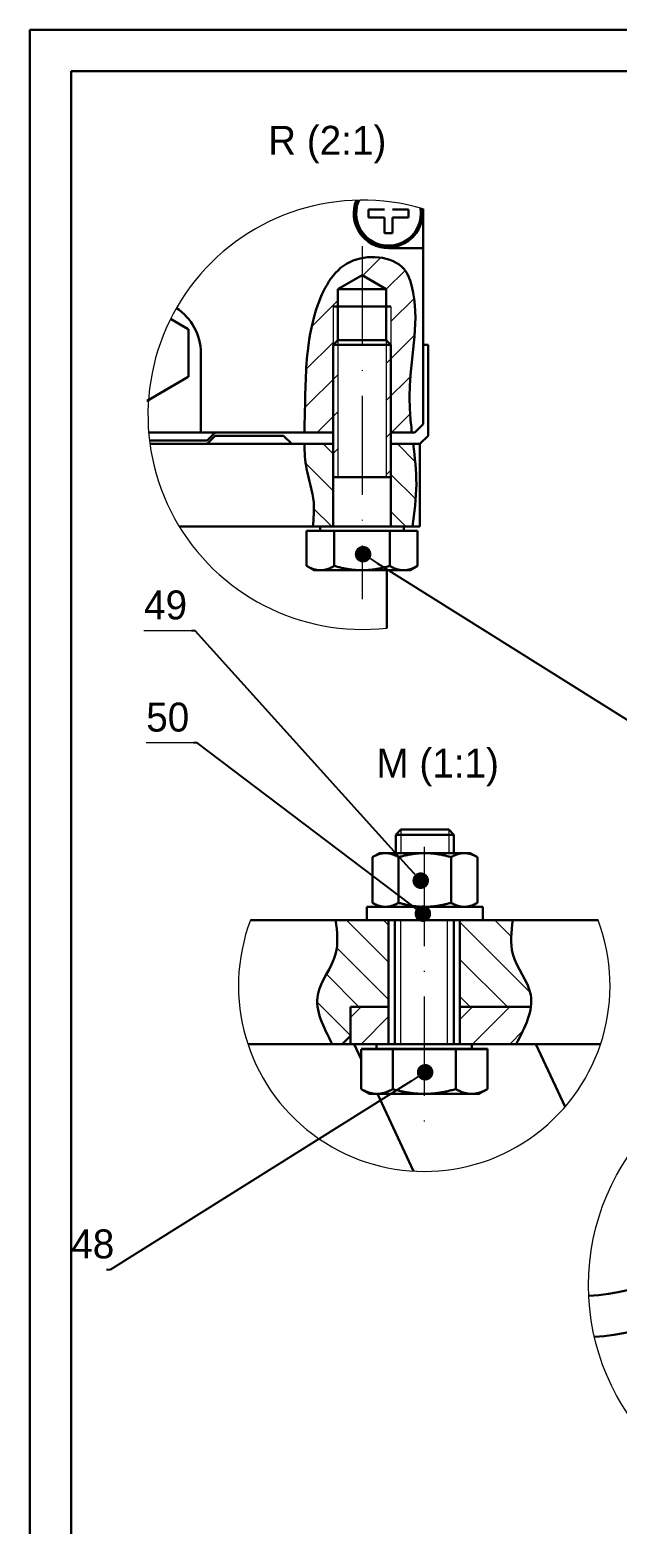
# Model space of a CAD drawing. Header units: millimetres. Extents: x 587 to 10361, y -8386 to 1488.
# Drawn here: x 4788 to 4859, y 423 to 603.8 of the extents above; entities that cross this region are included whole.
import ezdxf
from ezdxf import colors
from ezdxf.entities.mleader import LeaderData, LeaderLine
from ezdxf.math import Vec2, Vec3

# ---------------------------------------------------------------- set-up
doc = ezdxf.new("R2010")
doc.units = ezdxf.units.MM
doc.linetypes.add('ACAD_ISO10W100', pattern=[18, 12, -3, 0, -3])
for name, color, linetype, lineweight in [('Cienka', 30, 'Continuous', 0), ('Gruba', 7, 'Continuous', 30), ('Kreskowanie', 10, 'Continuous', 0), ('Przekrój', 50, 'Continuous', 15), ('Symetria', 210, 'ACAD_ISO10W100', 0), ('Widoczne (ISO)', 7, 'Continuous', 30), ('Wymiar', 3, 'Continuous', 20)]:
    doc.layers.add(name, color=color, linetype=linetype, lineweight=lineweight)

# ---------------------------------------------------------------- blocks, each defined once
blk = doc.blocks.new('*U172')
at = {"layer": 'Symetria', "color": 0, "transparency": 16777216}
blk.add_line((-3.890543056927637e-12, 22.40357851904827), (3.526106286377113e-12, -20.30498002398247), dxfattribs=at)
blk = doc.blocks.new('_Dot')
at = {"color": 0, "linetype": 'ByBlock', "lineweight": -2}
blk.add_line((-0.5, 0), (-1, 0), dxfattribs=at)
at = {"color": 0, "linetype": 'ByBlock', "const_width": 0.5}
blk.add_lwpolyline([(-0.25, 0, 1), (0.25, 0, 1)], format="xyb", close=True, dxfattribs=at)
blk = doc.blocks.new('*U174')
at = {"layer": 'Symetria', "color": 0, "transparency": 16777216}
blk.add_line((0, 18.84540299291088), (0, -14.53048922209088), dxfattribs=at)

msp = doc.modelspace()

# ---------------------------------------------------------------- hatches: boundary and pattern name
at = {"layer": 'Kreskowanie'}
h = msp.add_hatch(dxfattribs=at)
h.set_pattern_fill('ANSI31', color=256)
h.set_pattern_definition([(45, (655.599752643263, -289.3662207936527), (-2.245064030267288, 2.245064030267288), [])])
edge = h.paths.add_edge_path()
edge.add_spline(control_points=[(4834.22314532385, 555.1164225005841), (4834.134557061808, 555.8886149168875), (4833.923941957343, 557.9518770719046), (4833.925669888952, 564.0577439917006), (4835.419732675619, 570.0182334199981), (4832.90387361615, 576.29399235249), (4826.032926772729, 577.1726847053255), (4822.62462059466, 570.8934545352427), (4821.330610199003, 564.1974105184618), (4821.333440866686, 558.9821684242411), (4821.230465748981, 555.6809070354698), (4821.220470833084, 555.1164225005828)], knot_values=[5.752654773604618, 5.752654773604618, 5.752654773604618, 5.752654773604618, 6.915303050925957, 8.858897846431262, 14.9418319642665, 15.52417282858784, 18.8037198311524, 22.22560670228173, 25.08960419330908, 29.16343636928926, 30.0054306427325, 30.0054306427325, 30.0054306427325, 30.0054306427325], degree=3, periodic=0)
edge.add_line((4821.220470833084, 555.1164225005828), (4824.694156391362, 555.1164225005828))
edge.add_line((4824.694156391358, 555.1164225005828), (4824.694156391358, 565.7164224997575))
edge.add_line((4824.694156391358, 565.7164224997573), (4824.694156391358, 570.3372789580649))
edge.add_line((4824.694156391358, 570.3372789580649), (4825.25984181631, 570.3372789580649))
edge.add_line((4825.259841816312, 570.3372789580649), (4825.259841816312, 572.4512763761034))
edge.add_line((4825.259841816312, 572.4512763761036), (4828.194156391362, 574.1454036858963))
edge.add_line((4828.194156391362, 574.1454036858963), (4831.128470966413, 572.451276376103))
edge.add_line((4831.128470966411, 572.4512763761031), (4831.128470966411, 570.3372789580651))
edge.add_line((4831.128470966411, 570.3372789580649), (4831.69415639136, 570.3372789580678))
edge.add_line((4831.694156391362, 570.337278958068), (4831.694156391362, 565.7164224997586))
edge.add_line((4831.694156391358, 565.7164224997582), (4831.694156391358, 555.1164225005825))
edge.add_line((4831.694156391362, 555.1164225005828), (4834.22314532385, 555.1164225005828))
h.paths.add_polyline_path([(4824.694156391362, 549.7164224997587), (4825.259841816312, 549.7164224997587), (4825.259841816312, 565.7164224997582), (4824.694156391358, 565.7164224997582)])
h.paths.add_polyline_path([(4831.128470966411, 549.7164224997587), (4831.694156391362, 549.7164224997587), (4831.694156391358, 565.7164224997582), (4831.128470966411, 565.7164224997582)])
h = msp.add_hatch(dxfattribs=at)
h.set_pattern_fill('ANSI31', color=256, angle=90)
h.set_pattern_definition([(135, (655.599752643263, -289.3662207936527), (-2.245064030267288, -2.245064030267288), [])])
edge = h.paths.add_edge_path()
edge.add_spline(control_points=[(4821.217454302991, 553.7164224997582), (4821.235431349961, 552.7076812810487), (4821.404714049459, 550.3231032110211), (4822.558962835331, 547.0698586620015), (4822.338075982106, 544.6955063602531), (4822.246991456516, 543.7164224997587)], knot_values=[0, 0, 0, 0, 1.511013449259616, 3.593760772839051, 5.055260388046363, 5.055260388046363, 5.055260388046363, 5.055260388046363], degree=3, periodic=0)
edge.add_line((4822.246991456516, 543.7164224997582), (4824.69415639136, 543.7164224997582))
edge.add_line((4824.694156391362, 543.7164224997582), (4824.694156391362, 544.7672278339414))
edge.add_line((4824.694156391362, 544.7672278339419), (4824.694156391362, 553.7164224997588))
edge.add_line((4824.694156391358, 553.7164224997587), (4821.217454302991, 553.7164224997587))
edge = h.paths.add_edge_path()
edge.add_spline(control_points=[(4834.3036870113, 543.7164224997587), (4834.528589839993, 545.4208157475764), (4834.968425416308, 548.7540454396021), (4834.586593273912, 552.0873099881087), (4834.39007914265, 553.7164224997587)], knot_values=[30.70810326942247, 30.70810326942247, 30.70810326942247, 30.70810326942247, 33.27501696919327, 35.72813780188586, 35.72813780188586, 35.72813780188586, 35.72813780188586], degree=3, periodic=0)
edge.add_line((4834.39007914265, 553.7164224997587), (4831.69415639136, 553.7164224997586))
edge.add_line((4831.694156391362, 553.7164224997587), (4831.694156391362, 544.7672278339434))
edge.add_line((4831.694156391362, 544.7672278339433), (4831.694156391362, 543.7164224997586))
edge.add_line((4831.694156391362, 543.7164224997587), (4833.26244928812, 543.7164224997587))
edge.add_line((4833.262449288116, 543.7164224997587), (4834.3036870113, 543.7164224997587))
h = msp.add_hatch(dxfattribs=at)
h.set_pattern_fill('ANSI31', color=256, angle=90)
h.set_pattern_definition([(135, (2766.988091295514, 530.37024193373), (-2.245064030267288, -2.245064030267288), [])])
edge = h.paths.add_edge_path()
edge.add_spline(control_points=[(4825.001792256482, 496.1125864874735), (4825.180397830085, 494.7095834540752), (4825.591547731411, 491.4798714853904), (4821.569863958692, 486.9235686476259), (4823.539878218895, 483.143037904508), (4824.597935544176, 481.1125864874733)], knot_values=[0, 0, 0, 0, 4.118681483652153, 9.48120179806837, 15.7028266175847, 15.7028266175847, 15.7028266175847, 15.7028266175847], degree=3, periodic=0)
edge.add_line((4824.597935544176, 481.112586487473), (4825.793005446434, 481.1125864874732))
edge.add_line((4825.793005446434, 481.1125864874732), (4826.793005446434, 482.1125864874733))
edge.add_line((4826.793005446434, 482.1125864874733), (4826.793005446434, 485.6125864874733))
edge.add_line((4826.793005446434, 485.6125864874733), (4831.406455502685, 485.6125864874733))
edge.add_line((4831.406455502685, 485.6125864874733), (4831.406455502685, 496.112586487475))
edge.add_line((4831.406455502685, 496.112586487475), (4825.001792256483, 496.1125864874737))
edge = h.paths.add_edge_path()
edge.add_spline(control_points=[(4848.619751150715, 485.6125864874656), (4848.6863717512, 486.1091563406839), (4848.679948285951, 488.2721474239534), (4845.848606238553, 491.4798714853904), (4846.259756139878, 494.7095834540752), (4846.438361713481, 496.1125864874735)], knot_values=[4.647737312214201, 4.647737312214201, 4.647737312214201, 4.647737312214201, 6.221624819516333, 11.58414513393255, 15.7028266175847, 15.7028266175847, 15.7028266175847, 15.7028266175847], degree=3, periodic=0)
edge.add_line((4846.43836171348, 496.1125864874779), (4840.033698467278, 496.1125864874767))
edge.add_line((4840.033698467278, 496.1125864874767), (4840.033698467278, 485.6125864874733))
edge.add_line((4840.033698467278, 485.6125864874733), (4848.619751150714, 485.6125864874733))
h = msp.add_hatch(dxfattribs=at)
h.set_pattern_fill('ANSI31', color=256)
h.set_pattern_definition([(45, (2766.988091295514, 530.37024193373), (-2.245064030267288, 2.245064030267288), [])])
h.paths.add_polyline_path([(4826.793005446434, 485.6125864874733), (4826.793005446434, 481.1125864874733), (4831.406455502685, 481.1125864874733), (4831.406455502685, 485.6125864874733)])
edge = h.paths.add_edge_path()
edge.add_line((4840.033698467278, 485.6125864874733), (4840.033698467278, 481.1125864874733))
edge.add_line((4840.033698467278, 481.1125864874733), (4846.842218425787, 481.1125864874733))
edge.add_spline(control_points=[(4846.842218425787, 481.1125864874733), (4847.632618466263, 482.6293936054448), (4848.423018506739, 484.1462007234162), (4848.619751150714, 485.6125864874656)], knot_values=[0, 0, 0, 0, 4.647737312214423, 4.647737312214423, 4.647737312214423, 4.647737312214423], degree=3, periodic=0)
edge.add_line((4848.619751150716, 485.6125864874733), (4840.033698467278, 485.6125864874733))

# ---------------------------------------------------------------- linework, layer by layer
at = {"layer": 'Cienka'}
for p, q in [((4824.694156391358, 570.3372789580649), (4824.694156391358, 565.7164224997573)), ((4831.694156391362, 570.3372789580649), (4831.694156391358, 565.7164224997582)), ((4825.259841816312, 566.2821079247074), (4825.259841816312, 549.7164224997587)), ((4831.128470966411, 566.2821079247074), (4831.128470966411, 549.7164224997587)), ((4832.906455502685, 507.0562919281532), (4832.906455502685, 504.2125864889962)), ((4838.679555502684, 507.0562919255448), (4838.679555502684, 504.2125864889962)), ((4832.906455502685, 481.1125864874747), (4832.906455502685, 496.1125864874751)), ((4838.533698467278, 481.1125864874756), (4838.533698467278, 496.1125864875083)), ((4838.533698467278, 481.1125864874756), (4838.533698467278, 496.1125864875083))]:
    msp.add_line(p, q, dxfattribs=at)
at = {"layer": 'Gruba'}
for p, q in [((4788.019962135542, 306.8187968544808), (4788.019962135542, 603.8187968544808)), ((4788.019962135542, 603.8187968544808), (4998.019962135542, 603.8187968544808)), ((4835.595863494605, 582.1692268082834), (4835.595863494605, 577.4164225005488)), ((4835.595863494605, 577.4164225005825), (4831.395863494604, 577.4164225005825)), ((4835.595863494605, 577.4164225005825), (4835.595863494605, 556.1164225005828)), ((4825.259841816312, 572.4512763761036), (4828.194156391362, 574.1454036858963)), ((4831.128470966411, 572.4512763761036), (4828.194156391362, 574.1454036858963)), ((4825.259841816312, 572.4512763761036), (4825.259841816312, 566.2821079247092)), ((4825.259841816312, 572.4512763761036), (4831.128470966411, 572.4512763761036)), ((4831.128470966411, 566.2821079247051), (4831.128470966411, 572.4512763761031)), ((4824.694156391358, 570.3372789580649), (4825.259841816308, 570.3372789580649)), ((4825.259841816312, 570.3372789580649), (4831.128470966411, 570.3372789580649)), ((4831.128470966411, 570.3372789580649), (4831.694156391358, 570.337278958068)), ((4807.181103698565, 567.6116954189283), (4805.035880126817, 568.8502408254853)), ((4807.195863494607, 561.8467142991453), (4807.195863494607, 567.5861307022783)), ((4824.694156391358, 565.7164224997582), (4825.259841816308, 566.2821079247074)), ((4825.259841816308, 566.2821079247074), (4831.128470966411, 566.2821079247074)), ((4831.694156391358, 565.7164224997582), (4831.128470966411, 566.2821079247074)), ((4808.695863494607, 564.7164225005822), (4808.695863494607, 555.1164225005828)), ((4824.694156391358, 565.7164224997573), (4824.694156391362, 544.7672278339419)), ((4824.694156391358, 565.7164224997582), (4831.694156391358, 565.7164224997582)), ((4831.694156391362, 544.7672278339433), (4831.694156391358, 565.7164224997582)), ((4836.195863494603, 565.7164225002953), (4835.595863494605, 565.7164225002953)), ((4836.195863494607, 554.7164225002953), (4836.195863494603, 565.7164225002953)), ((4802.210623290434, 558.9514413810061), (4807.181103698565, 561.8211495824958)), ((4808.695863494607, 555.1164225005487), (4802.387716855971, 555.1164225005491)), ((4824.694156391362, 555.1164225005828), (4808.695863494607, 555.1164225005828)), ((4810.425863494603, 555.1164225005145), (4809.445863494607, 554.136422500515)), ((4834.595863494605, 555.1164225005828), (4831.694156391362, 555.1164225005828)), ((4835.595863494605, 556.1164225005828), (4834.595863494605, 555.1164225005828)), ((4809.445863494607, 554.136422500515), (4802.487111006963, 554.136422500515)), ((4802.541247962225, 553.7164224997578), (4824.694156391362, 553.7164224997587)), ((4810.445863494607, 554.7164225002948), (4809.445863494607, 553.7164225002948)), ((4810.445863494607, 554.7164225002948), (4818.695863494607, 554.7164225002948)), ((4818.695863494607, 554.7164225002948), (4819.695863494607, 553.7164225002948)), ((4831.694156391362, 553.7164224997587), (4835.195863494603, 553.7164224997587)), ((4836.195863494607, 554.7164225002953), (4835.195863494607, 553.7164225002953)), ((4835.195863494603, 553.7164224997587), (4835.195863494603, 543.7164224997587)), ((4824.694156391362, 549.7164224997587), (4831.694156391362, 549.7164224997587)), ((4824.694156391362, 544.7672278339419), (4824.694156391362, 543.7164224997587)), ((4831.694156391362, 544.7672278339433), (4831.694156391362, 543.7164224997587)), ((4806.102551755074, 543.7164224997582), (4835.195863494603, 543.7164224997587)), ((4824.694156391362, 543.7164224997587), (4823.643351057174, 543.7164224997587)), ((4823.643351057174, 543.7164224997587), (4824.694156391362, 543.7164224997587)), ((4828.194156391362, 543.7164224997582), (4831.694156391362, 543.7164224997582)), ((4831.195863493555, 531.4365241256287), (4831.195863493555, 538.4368451428677)), ((4832.906455502685, 507.0562919281532), (4832.293005502408, 506.4427419284301)), ((4832.293005502408, 506.4427419284301), (4839.293005502408, 506.4427419252678)), ((4832.2930055014, 504.2125864882368), (4832.293005502408, 506.4427419284301)), ((4838.679555502684, 507.0562919255448), (4832.906455502685, 507.0562919281532)), ((4838.679555502684, 507.0562919255448), (4839.293005502408, 506.4427419252673)), ((4839.2930055014, 504.2125864897588), (4839.293005502408, 506.4427419252678)), ((4842.793005485913, 497.7125864905182), (4828.793005485913, 497.7125864874741)), ((4828.793005486261, 496.1125864874742), (4828.793005485913, 497.7125864874741)), ((4842.793005486261, 496.1125864905183), (4842.793005485913, 497.7125864905182)), ((4856.740900057299, 496.1125864874799), (4814.699293607058, 496.1125864874717)), ((4831.406455502685, 496.112586487471), (4831.406455502685, 481.1125864875306)), ((4832.156455502685, 496.112586487471), (4832.156455502685, 482.7262041623229)), ((4839.283698467278, 496.1125864875124), (4839.283698467278, 482.7262041623229)), ((4839.283698467278, 496.1125864875124), (4839.283698467278, 481.1125864874758)), ((4840.033698467278, 481.1125864874761), (4840.033698467278, 496.112586487517)), ((4826.793005446434, 481.1125864874733), (4826.793005446434, 485.6125864874733)), ((4826.793005446434, 485.6125864874733), (4831.406455502685, 485.6125864874733)), ((4840.033698467278, 485.6125864874733), (4848.619751150807, 485.6125864874733)), ((4832.156455502685, 482.7262041623229), (4832.156455502685, 481.1125864875306)), ((4857.056295076805, 481.1125864874792), (4814.383898587555, 481.112586487471)), ((4826.793005446434, 482.1125864874733), (4825.793005446434, 481.1125864874733)), ((4826.793005446434, 481.1125864874733), (4848.793005446434, 481.1125864874733)), ((4827.233062567357, 481.1125864874751), (4828.088823969523, 479.2774002382261)), ((4829.958855502684, 481.112586487474), (4829.958855502684, 480.5116594022471)), ((4829.958855502684, 481.0844408096365), (4829.958855502684, 480.4835137244096)), ((4829.958855502684, 481.0844408096365), (4829.958855502684, 480.4835137244096)), ((4841.481338161459, 481.112586487474), (4841.481338161459, 480.5116594022471)), ((4841.481338161459, 481.0844408096365), (4841.481338161459, 480.4835137244096)), ((4852.769820563537, 473.5279844885039), (4849.233062567357, 481.1125864874792)), ((4830.047639960794, 475.0767057889406), (4834.404412390793, 465.7335771617301))]:
    msp.add_line(p, q, dxfattribs=at)
msp.add_lwpolyline([(4993.019962135542, 311.8187968544808), (4793.019962135542, 311.8187968544808), (4793.019962135542, 598.8187968544808), (4993.019962135542, 598.8187968544808)], close=True, dxfattribs=at)
for centre, radius, start, end in [((4831.395863494604, 581.6164225005828), 4.199999999999985, 157.6893808897137, 270), ((4831.395863494604, 581.6164225005487), 4.099999999999984, 157.0692702654835, 8.33666456058475), ((4831.395863494604, 581.6164225005859), 3.907524940242945, 155.7978497356038, 9.608085090468636), ((4802.195863494607, 564.7164225005822), 6.499999999999975, 0, 56.95581530887448), ((4802.195863494607, 564.7164225007118), 5.764999999999971, 29.85330864466896, 30.14669135622124), ((4802.195863494607, 564.7164225007118), 5.764999999999972, 329.8533086437788, 330.1466913553311), ((4802.195863494607, 564.7164225007118), 5.764999999999977, 269.8533086463511, 270.146691353649), ((4853.66242850663, 479.5629480447209), 28.99999999999996, 273.8903150251957, 311.3216422271998), ((4853.662428506825, 479.5629480448707), 33.99999999999996, 274.4623927807115, 306.3573755192758)]:
    msp.add_arc(centre, radius, start, end, dxfattribs=at)
for points, weights in [([(4828.995863494602, 581.1364225005887), (4828.995863494602, 581.6164225005928), (4828.995863494602, 582.0964225005955)], [4.203092582752702, 4.286330219379748, 4.203092582752701]), ([(4828.99586349461, 582.0964225005923), (4830.498975290539, 582.0964225005987), (4830.915863494609, 582.0964225005996)], [1.498712528871873, 3.018370840533543, 3.786192365626031]), ([(4830.915863494608, 581.1364225006001), (4830.498975290532, 581.1364225005987), (4828.99586349461, 581.1364225005918)], [3.786192365626086, 3.018370840533633, 1.498712528872013]), ([(4830.915863494597, 579.2164225005972), (4830.915863494608, 580.7195342965271), (4830.915863494608, 581.1364225006014)], [1.498712528871871, 3.018370840533536, 3.786192365626035]), ([(4831.8758634946, 582.0964225006), (4832.292751698676, 582.0964225005987), (4833.795863494598, 582.0964225005924)], [3.786192365625936, 3.018370840533386, 1.498712528871619]), ([(4833.795863494598, 581.1364225005918), (4832.292751698676, 581.1364225005985), (4831.875863494607, 581.1364225006)], [1.498712528871868, 3.018370840533501, 3.786192365625989]), ([(4831.875863494607, 581.1364225006014), (4831.875863494607, 580.7195342965265), (4831.875863494607, 579.2164225005977)], [3.786192365626046, 3.018370840533571, 1.498712528871965]), ([(4833.795863494605, 581.1364225005891), (4833.795863494605, 581.6164225005928), (4833.795863494605, 582.0964225005955)], [4.203092582752705, 4.286330219379746, 4.203092582752703]), ([(4831.875863494607, 579.2164225005919), (4831.395863494611, 579.2164225005923), (4830.915863494608, 579.2164225005922)], [1.301183440744208, 1.326951951023682, 1.301183440744208])]:
    msp.add_rational_spline(points, weights, degree=2, dxfattribs=at)
for points, knots in [([(4821.22047083308, 555.1164225005828), (4821.230465748981, 555.6809070354698), (4821.333440866686, 558.9821684242411), (4821.330610199003, 564.1974105184618), (4822.62462059466, 570.8934545352427), (4826.032926772729, 577.1726847053255), (4832.90387361615, 576.29399235249), (4835.419732675619, 570.0182334199981), (4833.925669888952, 564.0577439917006), (4833.923941957343, 557.9518770719042), (4834.134557061808, 555.8886149168866), (4834.22314532385, 555.1164225005828)], [5.752654773604617, 5.752654773604617, 5.752654773604617, 5.752654773604617, 6.594649047047857, 10.66848122302804, 13.53247871405539, 16.95436558518471, 20.23391258774927, 20.81625345207062, 26.89918756990586, 28.84278236541116, 30.00543064273331, 30.00543064273331, 30.00543064273331, 30.00543064273331]), ([(4822.246991456516, 543.7164224997587), (4822.338075982109, 544.6955063602531), (4822.558962835331, 547.0698586620015), (4821.404714049459, 550.3231032110211), (4821.235431349961, 552.7076812810487), (4821.217454302991, 553.7164224997587)], [0, 0, 0, 0, 1.461499615207312, 3.544246938786746, 5.05526038804638, 5.05526038804638, 5.05526038804638, 5.05526038804638]), ([(4834.39007914265, 553.7164224997587), (4834.586593273912, 552.0873099881087), (4834.968425416308, 548.7540454396021), (4834.528589839997, 545.4208157475764), (4834.3036870113, 543.7164224997587)], [30.70810326942254, 30.70810326942254, 30.70810326942254, 30.70810326942254, 33.16122410211507, 35.72813780188587, 35.72813780188587, 35.72813780188587, 35.72813780188587])]:
    msp.add_open_spline(points, degree=3, knots=knots, dxfattribs=at)
for points in [[(4824.597935544176, 481.1125864874733), (4822.847828959902, 487.0829920296877), (4825.001792256482, 491.9939050038214), (4825.001792256482, 496.1125864874735)], [(4846.842218425787, 481.1125864874733), (4848.59232501006, 487.0829920296877), (4846.438361713481, 491.9939050038214), (4846.438361713481, 496.1125864874735)]]:
    msp.add_spline(points, degree=3, dxfattribs=at)
at = {"layer": 'Przekrój'}
msp.add_circle((4883.558276078111, 451.9152648290775), 27.9578637652003, dxfattribs=at)
for centre, radius, start, end in [((4828.275347841763, 557.2469730151684), 25.97515512084422, 73.63068802697296, 276.4556997426772), ((4835.720096832179, 488.1672802439851), 22.47225087818489, 159.2947371628013, 20.70526283721626)]:
    msp.add_arc(centre, radius, start, end, dxfattribs=at)
at = {"layer": 'Widoczne (ISO)'}
for p, q in [((4821.4883266099, 543.1883697335775), (4824.841241500629, 543.1883697335779)), ((4821.4883266099, 543.1883697335775), (4821.4883266099, 538.9555428816034)), ((4833.262449288116, 543.7164224997587), (4823.125863494603, 543.7164224997587)), ((4823.125863494603, 543.1883697335775), (4823.125863494603, 543.7164224997587)), ((4824.841241500629, 543.1883697335779), (4824.841241500629, 538.9555428816034)), ((4824.841241500629, 543.1883697335779), (4831.547071282091, 543.1883697335779)), ((4831.547071282091, 543.1883697335779), (4831.547071282091, 538.9555428816034)), ((4831.547071282091, 543.1883697335779), (4834.899986172823, 543.1883697335779)), ((4833.262449288116, 543.1883697335779), (4833.262449288116, 543.7164224997587)), ((4834.899986172823, 543.1883697335779), (4834.899986172823, 538.9555428816034)), ((4822.38673744716, 538.4368451428677), (4821.4883266099, 538.9555428816034)), ((4834.001575335563, 538.4368451428677), (4834.899986172823, 538.9555428816034)), ((4822.38673744716, 538.4368451428677), (4823.164784055262, 538.4368451428677)), ((4823.164784055262, 538.4368451428677), (4828.194156391362, 538.4368451428677)), ((4828.194156391362, 538.4368451428677), (4833.223528727457, 538.4368451428677)), ((4833.223528727457, 538.4368451428677), (4834.001575335563, 538.4368451428677)), ((4830.293005486086, 504.2125864889962), (4829.442152525, 503.7213463028728)), ((4829.442152525, 503.7213463028728), (4829.442152525, 498.20382667512)), ((4830.293005486086, 504.2125864889962), (4831.029865765271, 504.2125864889962)), ((4831.029865765271, 504.2125864889962), (4835.793005486086, 504.2125864889962)), ((4832.617579005542, 503.7213463028728), (4832.617579005542, 498.20382667512)), ((4835.793005486086, 504.2125864889962), (4840.556145206901, 504.2125864889962)), ((4838.968431966628, 503.7213463028728), (4838.968431966628, 498.20382667512)), ((4840.556145206901, 504.2125864889962), (4841.293005486086, 504.2125864889962)), ((4841.293005486086, 504.2125864889962), (4842.143858447173, 503.7213463028723)), ((4842.143858447173, 503.7213463028723), (4842.143858447173, 498.20382667512)), ((4830.293005486086, 497.7125864889962), (4829.442152525, 498.20382667512)), ((4831.029865765271, 497.7125864889962), (4830.293005486086, 497.7125864889962)), ((4835.793005486086, 497.7125864889962), (4831.029865765271, 497.7125864889962)), ((4840.556145206901, 497.7125864889962), (4835.793005486086, 497.7125864889962)), ((4841.293005486086, 497.7125864889962), (4840.556145206901, 497.7125864889962)), ((4841.293005486086, 497.7125864889962), (4842.143858447173, 498.20382667512)), ((4829.952350363288, 480.5116594022471), (4829.952350363288, 481.112586487474)), ((4829.952350363288, 481.0844408096365), (4841.487843301071, 481.0844408096365)), ((4829.952350363288, 480.4835137244096), (4829.952350363288, 481.0844408096365)), ((4841.487843301071, 480.5116594022471), (4841.487843301071, 481.112586487474)), ((4841.487843301071, 480.4835137244096), (4841.487843301071, 481.0844408096365)), ((4841.487843301071, 480.4835137244096), (4841.487843301071, 481.0844408096365)), ((4831.904460400852, 480.5116594022471), (4828.088823969523, 480.5116594022471)), ((4831.904460400852, 480.4835137244096), (4828.088823969523, 480.4835137244096)), ((4828.088823969523, 480.4835137244096), (4828.088823969523, 475.666532420009)), ((4831.904460400852, 480.4835137244096), (4828.088823969523, 480.4835137244096)), ((4831.904460400852, 480.5116594022471), (4831.904460400852, 479.6255285533517)), ((4839.535733263509, 480.5116594022471), (4831.904460400852, 480.5116594022471)), ((4831.904460400852, 480.4835137244096), (4831.904460400852, 475.666532420009)), ((4839.535733263509, 480.4835137244096), (4831.904460400852, 480.4835137244096)), ((4831.904460400852, 480.4835137244096), (4831.904460400852, 475.666532420009)), ((4839.535733263509, 480.4835137244096), (4831.904460400852, 480.4835137244096)), ((4839.535733263509, 480.5116594022471), (4839.535733263509, 479.6255285533517)), ((4843.351369694836, 480.5116594022471), (4839.535733263509, 480.5116594022471)), ((4839.535733263509, 480.4835137244096), (4839.535733263509, 475.666532420009)), ((4843.351369694836, 480.4835137244096), (4839.535733263509, 480.4835137244096)), ((4839.535733263509, 480.4835137244096), (4839.535733263509, 475.666532420009)), ((4843.351369694836, 480.4835137244096), (4839.535733263509, 480.4835137244096)), ((4843.351369694836, 480.5116594022471), (4843.351369694836, 479.6255285533517)), ((4843.351369694836, 480.4835137244096), (4843.351369694836, 475.666532420009)), ((4843.351369694836, 480.4835137244096), (4843.351369694836, 475.666532420009)), ((4829.111220669907, 475.0762514098229), (4828.088823969523, 475.666532420009)), ((4829.111220669907, 475.0762514098229), (4828.088823969523, 475.666532420009)), ((4842.328972994452, 475.0762514098229), (4843.351369694836, 475.666532420009)), ((4842.328972994452, 475.0762514098229), (4843.351369694836, 475.666532420009)), ((4829.996642185188, 475.0762514098229), (4829.111220669907, 475.0762514098229)), ((4829.996642185188, 475.0762514098229), (4829.111220669907, 475.0762514098229)), ((4835.720096832179, 475.0762514098229), (4829.996642185188, 475.0762514098229)), ((4835.720096832179, 475.0762514098229), (4829.996642185188, 475.0762514098229)), ((4841.443551479173, 475.0762514098229), (4835.720096832179, 475.0762514098229)), ((4841.443551479173, 475.0762514098229), (4835.720096832179, 475.0762514098229)), ((4842.328972994452, 475.0762514098229), (4841.443551479173, 475.0762514098229)), ((4842.328972994452, 475.0762514098229), (4841.443551479173, 475.0762514098229))]:
    msp.add_line(p, q, dxfattribs=at)
for points, weights in [([(4821.4883266099, 538.9555428816034), (4822.38673744716, 538.4368451428672), (4823.164784055262, 538.4368451428672)], [1, 1.037954849302059, 1]), ([(4823.164784055262, 538.4368451428672), (4823.942830663372, 538.4368451428672), (4824.841241500632, 538.9555428816034)], [1, 1.037954849302061, 1]), ([(4824.841241500632, 538.9555428816034), (4826.638063175154, 538.4368451428672), (4828.194156391365, 538.4368451428672)], [1, 1.037954849302038, 1]), ([(4828.194156391365, 538.4368451428672), (4829.750249607569, 538.4368451428672), (4831.547071282091, 538.9555428816034)], [1, 1.037954849302017, 1]), ([(4831.547071282091, 538.9555428816034), (4832.445482119351, 538.4368451428672), (4833.223528727461, 538.4368451428672)], [1, 1.037954849302042, 1]), ([(4833.223528727461, 538.4368451428672), (4834.001575335563, 538.4368451428672), (4834.899986172823, 538.9555428816034)], [1, 1.037954849302063, 1]), ([(4829.442152525, 503.7213463028728), (4830.293005486086, 504.2125864889966), (4831.029865765271, 504.2125864889966)], [1, 1.037954849302042, 1]), ([(4831.029865765271, 504.2125864889966), (4831.766726044458, 504.2125864889971), (4832.617579005542, 503.7213463028728)], [1, 1.037954849302047, 1]), ([(4832.617579005542, 503.7213463028728), (4834.319284927715, 504.2125864889966), (4835.793005486086, 504.2125864889966)], [1, 1.037954849302044, 1]), ([(4835.793005486086, 504.2125864889966), (4837.266726044458, 504.2125864889966), (4838.96843196663, 503.7213463028728)], [1, 1.037954849302048, 1]), ([(4838.96843196663, 503.7213463028728), (4839.819284927715, 504.2125864889967), (4840.556145206901, 504.2125864889966)], [1, 1.037954849302052, 1]), ([(4840.556145206901, 504.2125864889966), (4841.293005486086, 504.2125864889967), (4842.143858447173, 503.7213463028728)], [1, 1.037954849302037, 1]), ([(4831.029865765271, 497.7125864889966), (4830.293005486086, 497.7125864889966), (4829.442152525, 498.2038266751205)], [1, 1.037954849302021, 1]), ([(4832.617579005542, 498.2038266751205), (4831.766726044458, 497.7125864889971), (4831.029865765271, 497.7125864889966)], [1, 1.037954849302038, 1]), ([(4835.793005486086, 497.7125864889966), (4834.319284927715, 497.7125864889967), (4832.617579005542, 498.2038266751205)], [1, 1.037954849302046, 1]), ([(4838.96843196663, 498.2038266751205), (4837.266726044458, 497.7125864889966), (4835.793005486086, 497.7125864889966)], [1, 1.037954849302024, 1]), ([(4840.556145206901, 497.7125864889966), (4839.819284927715, 497.712586488997), (4838.96843196663, 498.2038266751205)], [1, 1.037954849302009, 1]), ([(4842.143858447173, 498.2038266751205), (4841.293005486086, 497.7125864889967), (4840.556145206901, 497.7125864889966)], [1, 1.037954849302023, 1]), ([(4829.996642185186, 475.0762514098227), (4829.111220669907, 475.0762514098227), (4828.088823969523, 475.6665324200079)], [1, 1.037954849302063, 1]), ([(4829.996642185186, 475.0762514098227), (4829.111220669907, 475.0762514098227), (4828.088823969523, 475.6665324200079)], [1, 1.037954849302063, 1]), ([(4831.904460400852, 475.6665324200079), (4830.882063700465, 475.0762514098232), (4829.996642185186, 475.0762514098227)], [1, 1.037954849302042, 1]), ([(4831.904460400852, 475.6665324200079), (4830.882063700465, 475.0762514098232), (4829.996642185186, 475.0762514098227)], [1, 1.037954849302042, 1]), ([(4835.720096832179, 475.0762514098227), (4833.949253801622, 475.0762514098226), (4831.904460400852, 475.6665324200079)], [1, 1.037954849302017, 1]), ([(4835.720096832179, 475.0762514098227), (4833.949253801622, 475.0762514098226), (4831.904460400852, 475.6665324200079)], [1, 1.037954849302017, 1]), ([(4839.535733263509, 475.6665324200079), (4837.490939862737, 475.0762514098227), (4835.720096832179, 475.0762514098227)], [1, 1.037954849302038, 1]), ([(4839.535733263509, 475.6665324200079), (4837.490939862737, 475.0762514098227), (4835.720096832179, 475.0762514098227)], [1, 1.037954849302038, 1]), ([(4841.443551479173, 475.0762514098227), (4840.558129963894, 475.0762514098226), (4839.535733263509, 475.6665324200079)], [1, 1.037954849302061, 1]), ([(4841.443551479173, 475.0762514098227), (4840.558129963894, 475.0762514098226), (4839.535733263509, 475.6665324200079)], [1, 1.037954849302061, 1]), ([(4843.351369694836, 475.6665324200079), (4842.328972994452, 475.0762514098228), (4841.443551479173, 475.0762514098227)], [1, 1.037954849302059, 1]), ([(4843.351369694836, 475.6665324200079), (4842.328972994452, 475.0762514098228), (4841.443551479173, 475.0762514098227)], [1, 1.037954849302059, 1])]:
    msp.add_rational_spline(points, weights, degree=2, dxfattribs=at)
at = {"layer": 'Wymiar'}
for p, q in [((4807.643379366811, 531.1160164828494), (4801.81866653281, 531.1160164828494)), ((4807.903837150859, 517.543991483983), (4802.079124316858, 517.543991483983))]:
    msp.add_line(p, q, dxfattribs=at)

# ---------------------------------------------------------------- block references
at = {"layer": 'Symetria'}
for name, p in [('*U172', (4828.19415639136, 555.2418251668502)), ('*U174', (4835.720076984981, 486.1067406319249))]:
    msp.add_blockref(name, p, dxfattribs=at)

# ---------------------------------------------------------------- texts
at = {"layer": 'Wymiar', "char_height": 3.5, "attachment_point": 1}
for s, width, insert in [('R (2:1)', 27.91536437377363, (4816.833742157575, 592.2088493577421)), ('49', 6.184815903958224, (4801.829317095144, 535.9907895366074)), ('50', 6.184815903958224, (4802.089774879191, 522.4187645377409)), ('M (1:1)', 27.91536437377363, (4829.931925226083, 516.855636801209)), ('48', 6.184815903958224, (4793.019962135542, 458.6756407567176))]:
    msp.add_mtext_dynamic_manual_height_columns(s, width=width, gutter_width=12.5, heights=[0], dxfattribs=dict(at, insert=insert))

# ---------------------------------------------------------------- leaders
at = {"layer": 'Wymiar'}
ml = msp.add_multileader_mtext('Standard', dxfattribs=at)
ml.set_content('', color=256)
ml.set_leader_properties()
ml.set_arrow_properties(name='DOT')
ml.build(insert=Vec2(0, 0))
ml.multileader.update_dxf_attribs({"text_right_attachment_type": 6, "dogleg_length": 0.36, "arrow_head_size": 2})
ctx = ml.context
ctx.base_point, ctx.char_height, ctx.arrow_head_size, ctx.landing_gap_size, ctx.plane_origin = Vec3(4866.784617296275, 516.4828966766024), 0.18, 2, 0.09, Vec3(4839.135574701039, 490.5219517351968)
ctx.right_attachment = 6
notes = []
notes.append((ctx, [(0, (1, 1, 0), (4866.424617296275, 516.4828966766024), (1, 0), 0.36, [(0, [(4828.319172804587, 540.3763823972067)], 0, [])])]))
ctx.mtext.insert, ctx.mtext.flow_direction = Vec3(4866.874617296275, 516.5728966766025), 5
ml = msp.add_multileader_mtext('Standard', dxfattribs=at)
ml.set_content('', color=256)
ml.set_leader_properties()
ml.set_arrow_properties(name='DOT')
ml.build(insert=Vec2(0, 0))
ml.multileader.update_dxf_attribs({"text_right_attachment_type": 6, "dogleg_length": 0.36, "arrow_head_size": 2})
ctx = ml.context
ctx.base_point, ctx.char_height, ctx.arrow_head_size, ctx.landing_gap_size, ctx.plane_origin = Vec3(4807.463379366812, 531.2060164828495), 0.18, 2, 0.09, Vec3(4835.292421962047, 505.1550715414438)
ctx.right_attachment, ctx.text_align_type = 6, 2
notes.append((ctx, [(0, (1, 1, 0), (4808.003379366812, 531.1160164828494), (-1, 0), 0.36, [(0, [(4835.292421962047, 500.8781741057037)], 0, [])])]))
ctx.mtext.insert, ctx.mtext.alignment, ctx.mtext.flow_direction = Vec3(4807.553379366812, 531.2960164828495), 3, 5
ml = msp.add_multileader_mtext('Standard', dxfattribs=at)
ml.set_content('', color=256)
ml.set_leader_properties()
ml.set_arrow_properties(name='DOT')
ml.build(insert=Vec2(0, 0))
ml.multileader.update_dxf_attribs({"text_right_attachment_type": 6, "dogleg_length": 0.36, "arrow_head_size": 2})
ctx = ml.context
ctx.base_point, ctx.char_height, ctx.arrow_head_size, ctx.landing_gap_size, ctx.plane_origin = Vec3(4807.723837150858, 517.633991483983), 0.18, 2, 0.09, Vec3(4835.552879746094, 501.1606498118041)
ctx.right_attachment, ctx.text_align_type = 6, 2
notes.append((ctx, [(0, (1, 1, 0), (4808.263837150858, 517.543991483983), (-1, 0), 0.36, [(0, [(4835.552879746094, 496.883752376064)], 0, [])])]))
ctx.mtext.insert, ctx.mtext.alignment, ctx.mtext.flow_direction = Vec3(4807.813837150858, 517.723991483983), 3, 5
ml = msp.add_multileader_mtext('Standard', dxfattribs=at)
ml.set_content('', color=256)
ml.set_leader_properties()
ml.set_arrow_properties(name='DOT')
ml.build(insert=Vec2(0, 0))
ml.multileader.update_dxf_attribs({"text_right_attachment_type": 6, "dogleg_length": 0.36, "arrow_head_size": 2})
ctx = ml.context
ctx.base_point, ctx.char_height, ctx.arrow_head_size, ctx.landing_gap_size, ctx.plane_origin = Vec3(4797.177512901203, 453.8908677029596), 0.18, 2, 0.09, Vec3(4825.006555496439, 427.839922761554)
ctx.right_attachment, ctx.text_align_type = 6, 2
notes.append((ctx, [(0, (1, 1, 0), (4797.717512901203, 453.8008677029596), (-1, 0), 0.36, [(0, [(4835.822957392891, 477.6943534235639)], 0, [])])]))
ctx.mtext.insert, ctx.mtext.alignment, ctx.mtext.flow_direction = Vec3(4797.267512901203, 453.9808677029597), 3, 5
for ctx, leaders in notes:
    for number, flags, end, landing, length, lines in leaders:
        leader = LeaderData()
        leader.index, (leader.has_last_leader_line, leader.has_dogleg_vector, leader.attachment_direction) = number, flags
        leader.last_leader_point, leader.dogleg_vector, leader.dogleg_length = Vec3(end), Vec3(landing), length
        for number, points, colour, breaks in lines:
            line = LeaderLine()
            line.index, line.vertices, line.color, line.breaks = number, Vec3.list(points), colors.encode_raw_color(colour), breaks
            leader.lines.append(line)
        ctx.leaders.append(leader)

doc.saveas('drawing.dxf')
